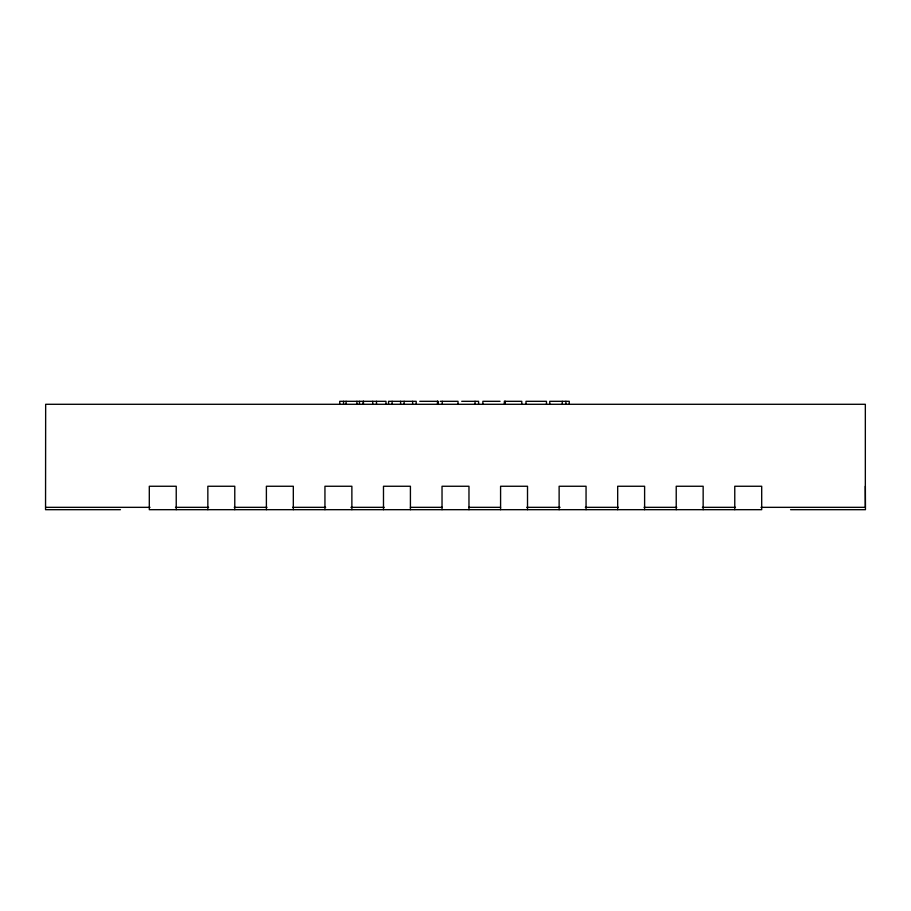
<?xml version="1.0" encoding="UTF-8"?>
<svg xmlns="http://www.w3.org/2000/svg" width="911" height="911" viewBox="0 0 911 911"><rect width="100%" height="100%" fill="white"/><g stroke="black" fill="none" stroke-linecap="round" stroke-linejoin="round"><path stroke-width="1.37" d="M419.755 401.318L438.077 401.318L438.077 404.29M440.229 401.318L458.017 401.318L458.017 404.29M461.706 401.318L478.594 401.318L478.594 404.29M500.048 401.318L482.864 401.318L482.864 404.29M865.336 486.258L865.45 509.682L790.554 509.682M45.664 507.336L150.03 507.336M175.493 507.336L208.619 507.336M234.229 507.336L266.957 507.336M292.579 507.336L325.671 507.336M350.917 507.336L384.214 507.336M410.417 507.336L442.222 507.336M468.778 507.336L500.583 507.336M526.786 507.336L560.083 507.336M585.329 507.336L618.421 507.336M644.043 507.336L676.771 507.336M702.381 507.336L735.496 507.336M760.97 507.336L865.336 507.336L865.336 404.29L45.664 404.29L45.55 509.682L120.446 509.682M734.767 509.682L734.767 486.258L761.698 486.258L761.698 509.682L149.302 509.682L149.302 486.258L176.233 486.258L176.233 509.682M703.155 509.682L703.155 486.258L676.224 486.258L676.224 509.682M644.612 509.682L644.612 486.258L617.681 486.258L617.681 509.682M586.058 509.682L586.058 486.258L559.126 486.258L559.126 509.682M569.261 404.29L569.261 401.318L549.754 401.318L549.754 404.29M565.902 401.318L565.902 404.29M562.258 401.318L562.258 404.29M546.475 404.29L546.475 401.318L526.011 401.318L526.011 404.29M527.515 509.682L527.515 486.258L500.583 486.258L500.583 509.682M521.775 404.29L521.775 401.318L504.33 401.318L504.33 404.29M505.127 401.318L505.127 404.29M504.91 401.318L504.91 404.29M475.041 401.318L475.041 404.29M468.971 509.682L468.971 486.258L442.029 486.258L442.029 509.682M442.256 401.318L442.256 404.29M437.679 401.318L437.679 404.29M437.474 401.318L437.474 404.29M416.202 404.29L416.202 401.318L388.553 401.318L388.553 404.29M412.626 401.318L412.626 404.29M410.417 509.682L410.417 486.258L383.485 486.258L383.485 509.682M404.154 401.318L404.085 404.29M400.589 401.318L400.589 404.29M392.117 401.318L392.117 404.29M385.979 404.29L385.979 401.318L339.735 401.318L339.735 404.29M376.482 401.318L376.482 404.29M372.724 401.318L372.724 404.29M363.443 401.318L363.443 404.29M363.227 401.318L363.227 404.29M359.469 401.318L359.469 404.29M356.907 401.318L356.907 404.29M351.874 509.682L351.874 486.258L324.942 486.258L324.942 509.682M346.1 401.318L346.1 404.29M343.538 401.318L343.538 404.29M293.319 509.682L293.319 486.258L266.388 486.258L266.388 509.682M234.776 509.682L234.776 486.258L207.845 486.258L207.845 509.682"/></g></svg>
